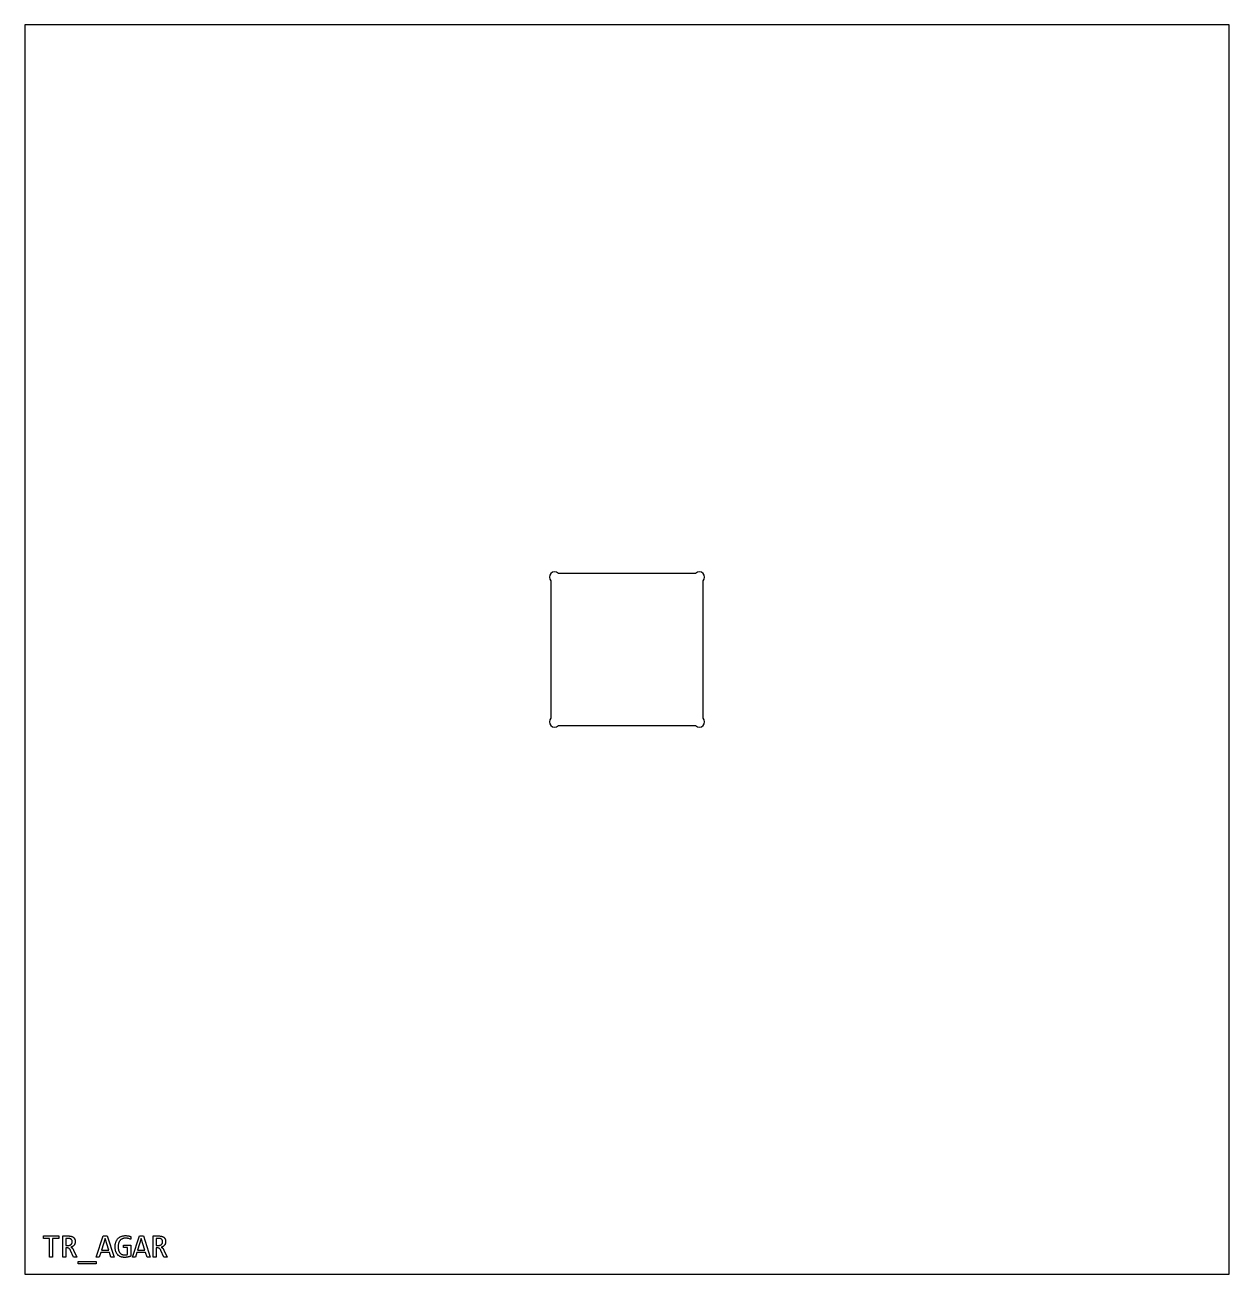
# Model space of a CAD drawing. Header units: inches. Extents: x -3.56 to 3.56, y -3.69 to 3.69.
import ezdxf

# ---------------------------------------------------------------- set-up
doc = ezdxf.new("R2010")
doc.units = ezdxf.units.IN
doc.header["$MEASUREMENT"] = 0

msp = doc.modelspace()

# ---------------------------------------------------------------- linework, layer by layer
at = {"color": 7, "linetype": 'Continuous', "lineweight": 25}
for p, q in [((3.56, 3.6913), (-3.56, 3.6913)), ((-3.56, 3.6913), (-3.56, -3.6913)), ((3.56, -3.6913), (3.56, 3.6913)), ((0.4058, 0.45), (-0.4058, 0.45)), ((-0.45, 0.4058), (-0.45, -0.4058)), ((0.45, -0.4058), (0.45, 0.4058)), ((-0.4058, -0.45), (0.4058, -0.45)), ((-3.4509, -3.4807), (-3.4509, -3.4663)), ((-3.4509, -3.4663), (-3.3604, -3.4663)), ((-3.3604, -3.4663), (-3.3604, -3.4807)), ((-3.3368, -3.5913), (-3.3368, -3.4663)), ((-3.3368, -3.4663), (-3.3036, -3.4663)), ((-3.1384, -3.5913), (-3.0969, -3.4663)), ((-3.0969, -3.4663), (-3.0736, -3.4663)), ((-3.0736, -3.4663), (-3.0334, -3.5913)), ((-2.9247, -3.5913), (-2.8831, -3.4663)), ((-2.8831, -3.4663), (-2.8598, -3.4663)), ((-2.8598, -3.4663), (-2.8196, -3.5913)), ((-2.8024, -3.5913), (-2.8024, -3.4663)), ((-2.8024, -3.4663), (-2.7692, -3.4663)), ((-3.4147, -3.4807), (-3.4509, -3.4807)), ((-3.4147, -3.5913), (-3.4147, -3.4807)), ((-3.3604, -3.4807), (-3.3966, -3.4807)), ((-3.3966, -3.4807), (-3.3966, -3.5913)), ((-3.3034, -3.4807), (-3.3187, -3.4807)), ((-3.3187, -3.4807), (-3.3187, -3.5224)), ((-3.3187, -3.5224), (-3.3056, -3.5224)), ((-3.311, -3.5369), (-3.3187, -3.5369)), ((-3.3187, -3.5369), (-3.3187, -3.5913)), ((-3.0859, -3.4808), (-3.1076, -3.5496)), ((-3.0647, -3.5496), (-3.0859, -3.4808)), ((-2.9779, -3.5351), (-2.9779, -3.5206)), ((-2.9779, -3.5206), (-2.9346, -3.5206)), ((-2.9528, -3.5351), (-2.9779, -3.5351)), ((-2.9528, -3.5759), (-2.9528, -3.5351)), ((-2.9346, -3.4699), (-2.9346, -3.4862)), ((-2.9346, -3.5206), (-2.9346, -3.5854)), ((-2.8721, -3.4808), (-2.8938, -3.5496)), ((-2.851, -3.5496), (-2.8721, -3.4808)), ((-2.769, -3.4807), (-2.7843, -3.4807)), ((-2.7843, -3.4807), (-2.7843, -3.5224)), ((-2.7843, -3.5224), (-2.7712, -3.5224)), ((-2.7766, -3.5369), (-2.7843, -3.5369)), ((-2.7843, -3.5369), (-2.7843, -3.5913)), ((-3.3966, -3.5913), (-3.4147, -3.5913)), ((-3.3187, -3.5913), (-3.3368, -3.5913)), ((-3.2727, -3.5913), (-3.2906, -3.5522)), ((-3.2535, -3.5913), (-3.2727, -3.5913)), ((-3.2726, -3.5496), (-3.2535, -3.5913)), ((-3.2462, -3.6311), (-3.2462, -3.6166)), ((-3.2462, -3.6166), (-3.1393, -3.6166)), ((-3.1393, -3.6166), (-3.1393, -3.6311)), ((-3.1208, -3.5913), (-3.1384, -3.5913)), ((-3.1122, -3.5641), (-3.1208, -3.5913)), ((-3.0603, -3.5641), (-3.1122, -3.5641)), ((-3.1076, -3.5496), (-3.0647, -3.5496)), ((-3.0519, -3.5913), (-3.0603, -3.5641)), ((-3.0334, -3.5913), (-3.0519, -3.5913)), ((-2.907, -3.5913), (-2.9247, -3.5913)), ((-2.8984, -3.5641), (-2.907, -3.5913)), ((-2.8465, -3.5641), (-2.8984, -3.5641)), ((-2.8938, -3.5496), (-2.851, -3.5496)), ((-2.8381, -3.5913), (-2.8465, -3.5641)), ((-2.8196, -3.5913), (-2.8381, -3.5913)), ((-2.7843, -3.5913), (-2.8024, -3.5913)), ((-2.7382, -3.5913), (-2.7562, -3.5522)), ((-2.7382, -3.5496), (-2.7191, -3.5913)), ((-2.7191, -3.5913), (-2.7382, -3.5913)), ((-3.56, -3.6913), (3.56, -3.6913)), ((-3.1393, -3.6311), (-3.2462, -3.6311))]:
    msp.add_line(p, q, dxfattribs=at)
for centre, radius, start, end in [((-0.4279, 0.4279), 0.0312, 45, 225), ((0.4279, 0.4279), 0.0313, 315, 135), ((-0.4279, -0.4279), 0.0313, 135, 315), ((0.4279, -0.4279), 0.0313, 225, 45)]:
    msp.add_arc(centre, radius, start, end, dxfattribs=at)
for points, knots in [([(-3.3036, -3.4663), (-3.3018, -3.4663), (-3.2985, -3.4663), (-3.2936, -3.4668), (-3.2891, -3.4675), (-3.285, -3.4686), (-3.2813, -3.4699), (-3.2779, -3.4715), (-3.2749, -3.4733), (-3.2722, -3.4754), (-3.2698, -3.4777), (-3.2678, -3.4803), (-3.2661, -3.483), (-3.2648, -3.486), (-3.2638, -3.4892), (-3.263, -3.4926), (-3.2626, -3.4961), (-3.2626, -3.4985), (-3.2625, -3.4997)], [0, 0, 0, 0, 0.0868773, 0.1675015, 0.2427475, 0.3126603, 0.3779946, 0.4397339, 0.4985053, 0.554376, 0.6088184, 0.6619726, 0.7152696, 0.7692731, 0.8244991, 0.8807629, 0.9393973, 1, 1, 1, 1]), ([(-3.027, -3.5301), (-3.027, -3.5276), (-3.0269, -3.5227), (-3.026, -3.5156), (-3.0247, -3.5089), (-3.0227, -3.5026), (-3.0203, -3.4967), (-3.0174, -3.4913), (-3.0141, -3.4863), (-3.0102, -3.4818), (-3.006, -3.4778), (-3.0014, -3.4743), (-2.9963, -3.4713), (-2.9909, -3.4688), (-2.9851, -3.4669), (-2.979, -3.4654), (-2.9726, -3.4646), (-2.9683, -3.4645), (-2.9661, -3.4644)], [0, 0, 0, 0, 0.074225, 0.145225, 0.212689, 0.277943, 0.340683, 0.401421, 0.460109, 0.518096, 0.575513, 0.632668, 0.690415, 0.749159, 0.809436, 0.870947, 0.934445, 1, 1, 1, 1]), ([(-2.9661, -3.4644), (-2.9633, -3.4645), (-2.9578, -3.4646), (-2.951, -3.4655), (-2.9458, -3.4664), (-2.942, -3.4674), (-2.9383, -3.4685), (-2.9358, -3.4694), (-2.9346, -3.4699)], [0, 0, 0, 0, 0.262934, 0.514365, 0.637318, 0.759, 0.879771, 1, 1, 1, 1]), ([(-2.7692, -3.4663), (-2.7674, -3.4663), (-2.764, -3.4663), (-2.7592, -3.4668), (-2.7547, -3.4675), (-2.7506, -3.4686), (-2.7469, -3.4699), (-2.7435, -3.4715), (-2.7404, -3.4733), (-2.7378, -3.4754), (-2.7354, -3.4777), (-2.7334, -3.4803), (-2.7317, -3.483), (-2.7304, -3.486), (-2.7294, -3.4892), (-2.7286, -3.4926), (-2.7282, -3.4961), (-2.7281, -3.4985), (-2.7281, -3.4997)], [0, 0, 0, 0, 0.0868773, 0.1675015, 0.2427475, 0.3126603, 0.3779946, 0.4397339, 0.4985053, 0.554376, 0.6088184, 0.6619726, 0.7152696, 0.7692731, 0.8244991, 0.8807629, 0.9393973, 1, 1, 1, 1]), ([(-3.2906, -3.5522), (-3.2913, -3.5508), (-3.2925, -3.5483), (-3.2946, -3.5449), (-3.2968, -3.5422), (-3.2992, -3.5401), (-3.3018, -3.5386), (-3.3046, -3.5376), (-3.3077, -3.537), (-3.3099, -3.5369), (-3.311, -3.5369)], [0, 0, 0, 0, 0.1673919, 0.3105327, 0.4353739, 0.548984, 0.6555634, 0.7631612, 0.8757123, 1, 1, 1, 1]), ([(-3.3056, -3.5224), (-3.3047, -3.5224), (-3.3028, -3.5224), (-3.3002, -3.5221), (-3.2977, -3.5216), (-3.2953, -3.5211), (-3.2931, -3.5203), (-3.291, -3.5193), (-3.2891, -3.5182), (-3.2874, -3.5169), (-3.2859, -3.5154), (-3.2845, -3.5138), (-3.2833, -3.5121), (-3.2824, -3.5101), (-3.2816, -3.508), (-3.2811, -3.5058), (-3.2807, -3.5034), (-3.2807, -3.5017), (-3.2807, -3.5009)], [0, 0, 0, 0, 0.0751635, 0.1468243, 0.2147005, 0.2804081, 0.343299, 0.403724, 0.4619009, 0.5192753, 0.5756422, 0.6321926, 0.6886003, 0.7462951, 0.8063377, 0.8679986, 0.9323916, 1, 1, 1, 1]), ([(-3.2807, -3.5009), (-3.2807, -3.5001), (-3.2807, -3.4985), (-3.281, -3.4962), (-3.2815, -3.494), (-3.2821, -3.4921), (-3.2829, -3.4902), (-3.284, -3.4886), (-3.2852, -3.4871), (-3.2866, -3.4857), (-3.2882, -3.4846), (-3.2899, -3.4835), (-3.2918, -3.4827), (-3.2938, -3.4819), (-3.296, -3.4814), (-3.2983, -3.481), (-3.3008, -3.4808), (-3.3025, -3.4808), (-3.3034, -3.4807)], [0, 0, 0, 0, 0.0710054, 0.1375762, 0.2003033, 0.2604032, 0.3177152, 0.3738306, 0.4294997, 0.4848812, 0.5408363, 0.5986108, 0.6580876, 0.7194854, 0.7841757, 0.8520284, 0.9241033, 1, 1, 1, 1]), ([(-3.2625, -3.4997), (-3.2626, -3.5007), (-3.2626, -3.5026), (-3.2629, -3.5054), (-3.2634, -3.5082), (-3.2642, -3.5109), (-3.2651, -3.5135), (-3.2662, -3.516), (-3.2676, -3.5183), (-3.2692, -3.5206), (-3.2709, -3.5227), (-3.2729, -3.5246), (-3.2751, -3.5264), (-3.2774, -3.5281), (-3.2799, -3.5296), (-3.2826, -3.5308), (-3.2855, -3.5319), (-3.2876, -3.5325), (-3.2886, -3.5327)], [0, 0, 0, 0, 0.064544, 0.126934, 0.188727, 0.249808, 0.309839, 0.369222, 0.428683, 0.48838, 0.54825, 0.608766, 0.669986, 0.733139, 0.797063, 0.862815, 0.930318, 1, 1, 1, 1]), ([(-3.2886, -3.5327), (-3.2877, -3.533), (-3.2861, -3.5337), (-3.2838, -3.535), (-3.2817, -3.5366), (-3.2798, -3.5386), (-3.278, -3.5408), (-3.2762, -3.5434), (-3.2743, -3.5464), (-3.2732, -3.5485), (-3.2726, -3.5496)], [0, 0, 0, 0, 0.111353, 0.220931, 0.331125, 0.443649, 0.564376, 0.69648, 0.842108, 1, 1, 1, 1]), ([(-2.9703, -3.5931), (-2.9724, -3.593), (-2.9766, -3.5929), (-2.9827, -3.5921), (-2.9884, -3.5909), (-2.9939, -3.5892), (-2.9989, -3.5869), (-3.0036, -3.5841), (-3.008, -3.5809), (-3.0119, -3.5772), (-3.0153, -3.573), (-3.0184, -3.5683), (-3.021, -3.563), (-3.0232, -3.5574), (-3.0249, -3.5512), (-3.0261, -3.5446), (-3.0269, -3.5375), (-3.027, -3.5326), (-3.027, -3.5301)], [0, 0, 0, 0, 0.066475, 0.129869, 0.190917, 0.249936, 0.30756, 0.363411, 0.419253, 0.474963, 0.531335, 0.589293, 0.649492, 0.712311, 0.778561, 0.848197, 0.921777, 1, 1, 1, 1]), ([(-2.966, -3.4789), (-2.9676, -3.479), (-2.9709, -3.479), (-2.9756, -3.4798), (-2.9801, -3.4808), (-2.9842, -3.4824), (-2.988, -3.4844), (-2.9916, -3.4868), (-2.9948, -3.4895), (-2.9977, -3.4927), (-3.0003, -3.4961), (-3.0025, -3.4999), (-3.0045, -3.504), (-3.0061, -3.5085), (-3.0074, -3.5132), (-3.0082, -3.5182), (-3.0088, -3.5234), (-3.0089, -3.527), (-3.0089, -3.5288)], [0, 0, 0, 0, 0.067098, 0.130976, 0.192216, 0.25177, 0.309685, 0.366513, 0.423519, 0.480372, 0.538032, 0.597274, 0.658431, 0.722042, 0.787912, 0.855973, 0.926461, 1, 1, 1, 1]), ([(-3.0089, -3.5288), (-3.0089, -3.5307), (-3.0088, -3.5344), (-3.0084, -3.5398), (-3.0077, -3.5449), (-3.0067, -3.5497), (-3.0054, -3.5541), (-3.0037, -3.5582), (-3.0018, -3.562), (-2.9995, -3.5654), (-2.9968, -3.5684), (-2.9938, -3.5711), (-2.9905, -3.5734), (-2.9868, -3.5753), (-2.9828, -3.5767), (-2.9784, -3.5778), (-2.9736, -3.5784), (-2.9702, -3.5785), (-2.9685, -3.5786)], [0, 0, 0, 0, 0.077697, 0.150962, 0.221242, 0.287556, 0.350886, 0.410876, 0.468434, 0.524381, 0.578873, 0.633076, 0.687847, 0.744019, 0.802456, 0.864127, 0.929602, 1, 1, 1, 1]), ([(-2.9346, -3.4862), (-2.937, -3.4851), (-2.9418, -3.483), (-2.9481, -3.4811), (-2.9533, -3.48), (-2.9574, -3.4794), (-2.9616, -3.479), (-2.9645, -3.4789), (-2.966, -3.4789)], [0, 0, 0, 0, 0.243243, 0.485031, 0.60722, 0.733334, 0.864709, 1, 1, 1, 1]), ([(-2.7562, -3.5522), (-2.7569, -3.5508), (-2.7581, -3.5483), (-2.7602, -3.5449), (-2.7624, -3.5422), (-2.7648, -3.5401), (-2.7674, -3.5386), (-2.7702, -3.5376), (-2.7733, -3.537), (-2.7755, -3.5369), (-2.7766, -3.5369)], [0, 0, 0, 0, 0.167392, 0.310533, 0.435374, 0.548984, 0.655563, 0.763161, 0.875712, 1, 1, 1, 1]), ([(-2.7712, -3.5224), (-2.7702, -3.5224), (-2.7684, -3.5224), (-2.7657, -3.5221), (-2.7632, -3.5216), (-2.7609, -3.5211), (-2.7586, -3.5203), (-2.7566, -3.5193), (-2.7547, -3.5182), (-2.753, -3.5169), (-2.7515, -3.5154), (-2.7501, -3.5138), (-2.7489, -3.5121), (-2.748, -3.5101), (-2.7472, -3.508), (-2.7467, -3.5058), (-2.7463, -3.5034), (-2.7463, -3.5017), (-2.7462, -3.5009)], [0, 0, 0, 0, 0.0751635, 0.1468243, 0.2147005, 0.2804081, 0.343299, 0.403724, 0.4619009, 0.5192753, 0.5756422, 0.6321926, 0.6886003, 0.7462951, 0.8063377, 0.8679986, 0.9323916, 1, 1, 1, 1]), ([(-2.7462, -3.5009), (-2.7462, -3.5001), (-2.7463, -3.4985), (-2.7466, -3.4962), (-2.747, -3.494), (-2.7477, -3.4921), (-2.7485, -3.4902), (-2.7496, -3.4886), (-2.7508, -3.4871), (-2.7522, -3.4857), (-2.7538, -3.4846), (-2.7555, -3.4835), (-2.7574, -3.4827), (-2.7594, -3.4819), (-2.7616, -3.4814), (-2.7639, -3.481), (-2.7664, -3.4808), (-2.7681, -3.4808), (-2.769, -3.4807)], [0, 0, 0, 0, 0.0710054, 0.1375762, 0.2003033, 0.2604032, 0.3177152, 0.3738306, 0.4294997, 0.4848812, 0.5408363, 0.5986108, 0.6580876, 0.7194854, 0.7841757, 0.8520284, 0.9241033, 1, 1, 1, 1]), ([(-2.7281, -3.4997), (-2.7281, -3.5007), (-2.7282, -3.5026), (-2.7285, -3.5054), (-2.729, -3.5082), (-2.7297, -3.5109), (-2.7307, -3.5135), (-2.7318, -3.516), (-2.7332, -3.5183), (-2.7347, -3.5206), (-2.7365, -3.5227), (-2.7385, -3.5246), (-2.7406, -3.5264), (-2.743, -3.5281), (-2.7455, -3.5296), (-2.7482, -3.5308), (-2.7511, -3.5319), (-2.7531, -3.5325), (-2.7542, -3.5327)], [0, 0, 0, 0, 0.064544, 0.126934, 0.188727, 0.249808, 0.309839, 0.369222, 0.428683, 0.48838, 0.54825, 0.608766, 0.669986, 0.733139, 0.797063, 0.862815, 0.930318, 1, 1, 1, 1]), ([(-2.7542, -3.5327), (-2.7533, -3.533), (-2.7517, -3.5337), (-2.7494, -3.535), (-2.7473, -3.5366), (-2.7454, -3.5386), (-2.7436, -3.5408), (-2.7418, -3.5434), (-2.7399, -3.5464), (-2.7388, -3.5485), (-2.7382, -3.5496)], [0, 0, 0, 0, 0.111353, 0.220931, 0.331125, 0.443649, 0.564376, 0.69648, 0.842108, 1, 1, 1, 1]), ([(-2.9346, -3.5854), (-2.936, -3.586), (-2.9388, -3.5872), (-2.9431, -3.5888), (-2.9476, -3.5901), (-2.9522, -3.5912), (-2.9568, -3.592), (-2.9614, -3.5926), (-2.9659, -3.593), (-2.9688, -3.593), (-2.9703, -3.5931)], [0, 0, 0, 0, 0.121553, 0.246873, 0.374671, 0.503107, 0.631615, 0.758293, 0.881258, 1, 1, 1, 1]), ([(-2.9685, -3.5786), (-2.9679, -3.5786), (-2.9666, -3.5785), (-2.9646, -3.5784), (-2.9625, -3.5782), (-2.9604, -3.5778), (-2.9583, -3.5775), (-2.9563, -3.577), (-2.9545, -3.5765), (-2.9533, -3.5761), (-2.9528, -3.5759)], [0, 0, 0, 0, 0.118138, 0.245341, 0.378275, 0.510131, 0.64255, 0.770823, 0.89187, 1, 1, 1, 1])]:
    msp.add_open_spline(points, degree=3, knots=knots, dxfattribs=at)

doc.saveas('drawing.dxf')
